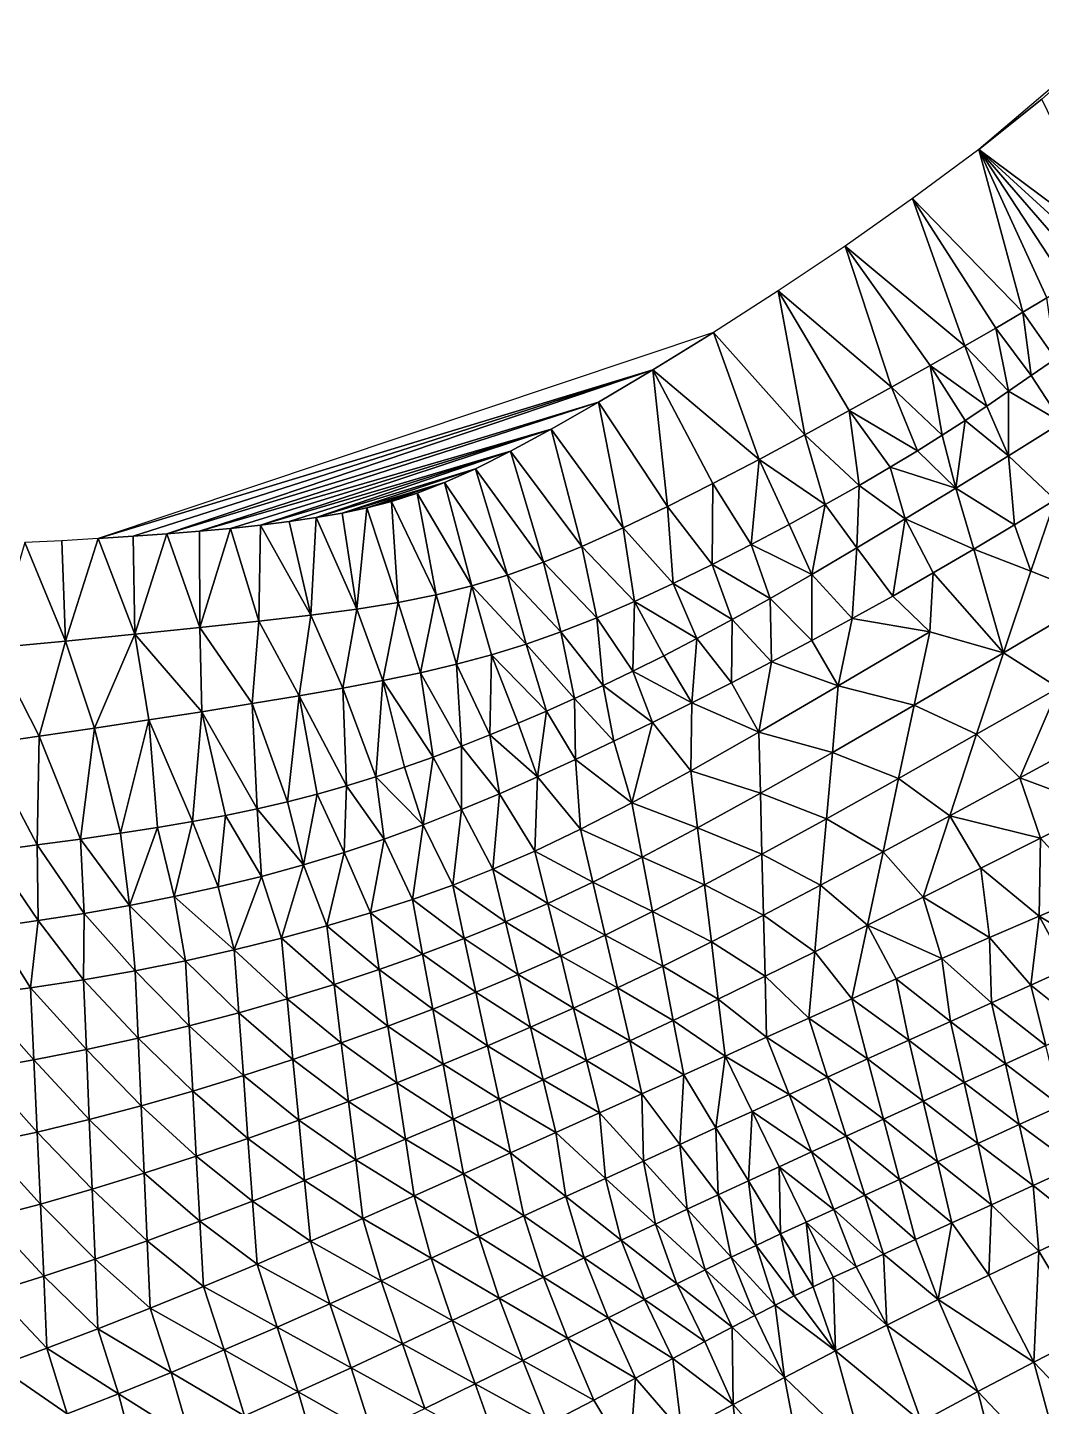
# Model space of a CAD drawing. Header units: metres. Extents: x 0 to 433, y 0 to 317.
# Drawn here: x 254.09 to 269.38, y 283.61 to 304.4 of the extents above; entities that cross this region are included whole.
import ezdxf

# ---------------------------------------------------------------- set-up
doc = ezdxf.new("R2010")
doc.units = ezdxf.units.M
doc.layers.add('TERRAIN_TIN', color=8, linetype='Continuous')

msp = doc.modelspace()

# ---------------------------------------------------------------- linework, layer by layer
at = {"layer": 'TERRAIN_TIN'}
for points in [[(268.432, 302.565), (269.384, 303.322), (270.598, 304.404)], [(270.498, 301.027, 1), (269.384, 303.322), (268.432, 302.565)], [(267.434, 301.824), (269.098, 300.112, 1), (268.432, 302.565)], [(270.288, 300.87, 1), (268.432, 302.565), (270.048, 300.703, 1)], [(270.288, 300.87, 1), (270.498, 301.027, 1), (268.432, 302.565)], [(269.098, 300.112, 1), (269.457, 300.328, 1), (268.432, 302.565)], [(268.432, 302.565), (269.772, 300.524, 1), (270.048, 300.703, 1)], [(269.457, 300.328, 1), (269.772, 300.524, 1), (268.432, 302.565)], [(268.224, 299.605, 1), (267.434, 301.824), (266.416, 301.109)], [(268.224, 299.605, 1), (268.688, 299.872, 1), (267.434, 301.824)], [(268.688, 299.872, 1), (269.098, 300.112, 1), (267.434, 301.824)], [(265.407, 300.432), (267.116, 298.979, 1), (266.416, 301.109)], [(267.116, 298.979, 1), (267.7, 299.308, 1), (266.416, 301.109)], [(267.7, 299.308, 1), (268.224, 299.605, 1), (266.416, 301.109)], [(264.432, 299.806), (265.811, 298.259, 1), (265.407, 300.432)], [(265.407, 300.432), (266.481, 298.626, 1), (267.116, 298.979, 1)], [(265.811, 298.259, 1), (266.481, 298.626, 1), (265.407, 300.432)], [(269.588, 299.41, 2), (269.457, 300.328, 1), (269.098, 300.112, 1)], [(269.098, 300.112, 1), (268.688, 299.872, 1), (269.222, 299.156, 2)], [(269.588, 299.41, 2), (269.098, 300.112, 1), (269.222, 299.156, 2)], [(263.521, 299.242), (264.432, 299.806), (255.157, 296.697)], [(265.121, 297.889, 1), (264.432, 299.806), (263.521, 299.242)], [(264.432, 299.806), (265.121, 297.889, 1), (265.811, 298.259, 1)], [(268.224, 299.605, 1), (268.882, 298.92, 2), (268.688, 299.872, 1)], [(268.688, 299.872, 1), (268.882, 298.92, 2), (269.222, 299.156, 2)], [(268.554, 298.696, 2), (268.224, 299.605, 1), (267.7, 299.308, 1)], [(268.554, 298.696, 2), (268.882, 298.92, 2), (268.224, 299.605, 1)], [(267.116, 298.979, 1), (267.882, 298.255, 2), (267.7, 299.308, 1)], [(268.554, 298.696, 2), (267.7, 299.308, 1), (268.226, 298.477, 2)], [(267.7, 299.308, 1), (267.882, 298.255, 2), (268.226, 298.477, 2)], [(269.686, 298.447, 3), (269.588, 299.41, 2), (269.222, 299.156, 2)], [(255.686, 296.731), (263.521, 299.242), (255.157, 296.697)], [(263.521, 299.242), (255.686, 296.731), (256.195, 296.767)], [(262.699, 298.752), (263.521, 299.242), (256.195, 296.767)], [(262.699, 298.752), (263.738, 297.179, 1), (263.521, 299.242)], [(263.521, 299.242), (263.738, 297.179, 1), (264.425, 297.526, 1)], [(265.121, 297.889, 1), (263.521, 299.242), (264.425, 297.526, 1)], [(268.882, 298.92, 2), (269.686, 298.447, 3), (269.222, 299.156, 2)], [(266.481, 298.626, 1), (267.51, 298.022, 2), (267.116, 298.979, 1)], [(267.51, 298.022, 2), (267.882, 298.255, 2), (267.116, 298.979, 1)], [(268.879, 297.946, 3), (268.882, 298.92, 2), (268.554, 298.696, 2)], [(268.879, 297.946, 3), (269.686, 298.447, 3), (268.882, 298.92, 2)], [(256.685, 296.807), (262.699, 298.752), (256.195, 296.767)], [(262.699, 298.752), (256.685, 296.807), (261.987, 298.345)], [(263.074, 296.86, 1), (262.699, 298.752), (261.987, 298.345)], [(262.699, 298.752), (263.074, 296.86, 1), (263.738, 297.179, 1)], [(268.879, 297.946, 3), (268.554, 298.696, 2), (268.226, 298.477, 2)], [(266.481, 298.626, 1), (265.811, 298.259, 1), (266.63, 297.499, 2)], [(267.096, 297.772, 2), (266.481, 298.626, 1), (266.63, 297.499, 2)], [(266.481, 298.626, 1), (267.096, 297.772, 2), (267.51, 298.022, 2)], [(267.882, 298.255, 2), (268.087, 297.458, 3), (268.226, 298.477, 2)], [(268.087, 297.458, 3), (268.879, 297.946, 3), (268.226, 298.477, 2)], [(269.582, 297.282, 4), (269.686, 298.447, 3), (268.879, 297.946, 3)], [(256.685, 296.807), (257.155, 296.85), (261.987, 298.345)], [(257.155, 296.85), (257.605, 296.899), (261.987, 298.345)], [(257.605, 296.899), (261.374, 298.013), (261.987, 298.345)], [(261.987, 298.345), (261.374, 298.013), (262.45, 296.578, 1)], [(263.074, 296.86, 1), (261.987, 298.345), (262.45, 296.578, 1)], [(265.121, 297.889, 1), (266.118, 297.209, 2), (265.811, 298.259, 1)], [(265.811, 298.259, 1), (266.118, 297.209, 2), (266.63, 297.499, 2)], [(267.882, 298.255, 2), (267.51, 298.022, 2), (268.087, 297.458, 3)], [(267.51, 298.022, 2), (267.096, 297.772, 2), (268.087, 297.458, 3)], [(257.605, 296.899), (258.036, 296.953), (261.374, 298.013)], [(258.036, 296.953), (258.446, 297.013), (261.374, 298.013)], [(261.374, 298.013), (258.446, 297.013), (260.844, 297.748)], [(261.872, 296.34, 1), (261.374, 298.013), (260.844, 297.748)], [(261.374, 298.013), (261.872, 296.34, 1), (262.45, 296.578, 1)], [(265, 296.605, 2), (265.121, 297.889, 1), (264.425, 297.526, 1)], [(265.121, 297.889, 1), (265, 296.605, 2), (265.572, 296.909, 2)], [(266.118, 297.209, 2), (265.121, 297.889, 1), (265.572, 296.909, 2)], [(268.969, 296.905, 4), (268.879, 297.946, 3), (268.087, 297.458, 3)], [(268.969, 296.905, 4), (269.582, 297.282, 4), (268.879, 297.946, 3)], [(258.446, 297.013), (258.837, 297.082), (260.844, 297.748)], [(258.837, 297.082), (260.38, 297.54), (260.844, 297.748)], [(260.38, 297.54), (261.327, 296.144, 1), (260.844, 297.748)], [(261.327, 296.144, 1), (261.872, 296.34, 1), (260.844, 297.748)], [(267.322, 296.992, 3), (267.096, 297.772, 2), (266.63, 297.499, 2)], [(267.096, 297.772, 2), (267.322, 296.992, 3), (268.087, 297.458, 3)], [(258.837, 297.082), (259.21, 297.159), (260.38, 297.54)], [(260.38, 297.54), (259.21, 297.159), (259.965, 297.379)], [(260.793, 295.982, 1), (260.38, 297.54), (259.965, 297.379)], [(260.38, 297.54), (260.793, 295.982, 1), (261.327, 296.144, 1)], [(263.738, 297.179, 1), (264.415, 296.305, 2), (264.425, 297.526, 1)], [(264.415, 296.305, 2), (265, 296.605, 2), (264.425, 297.526, 1)], [(266.118, 297.209, 2), (266.594, 296.555, 3), (266.63, 297.499, 2)], [(266.594, 296.555, 3), (267.322, 296.992, 3), (266.63, 297.499, 2)], [(267.322, 296.992, 3), (268.357, 296.538, 4), (268.087, 297.458, 3)], [(268.357, 296.538, 4), (268.969, 296.905, 4), (268.087, 297.458, 3)], [(259.21, 297.159), (259.58, 297.255), (259.965, 297.379)], [(259.679, 295.733, 1), (259.58, 297.255), (259.21, 297.159)], [(259.58, 297.255), (260.251, 295.847, 1), (259.965, 297.379)], [(259.58, 297.255), (259.679, 295.733, 1), (260.251, 295.847, 1)], [(260.251, 295.847, 1), (260.793, 295.982, 1), (259.965, 297.379)], [(265.914, 296.154, 3), (266.118, 297.209, 2), (265.572, 296.909, 2)], [(266.118, 297.209, 2), (265.914, 296.154, 3), (266.594, 296.555, 3)], [(269.582, 297.282, 4), (268.969, 296.905, 4), (269.215, 296.204, 5)], [(270.215, 295.807, 6), (269.582, 297.282, 4), (269.215, 296.204, 5)], [(258.036, 296.953), (258.364, 295.541, 1), (258.446, 297.013)], [(258.364, 295.541, 1), (259.057, 295.633, 1), (258.446, 297.013)], [(259.057, 295.633, 1), (258.837, 297.082), (258.446, 297.013)], [(258.837, 297.082), (259.057, 295.633, 1), (259.21, 297.159)], [(259.057, 295.633, 1), (259.679, 295.733, 1), (259.21, 297.159)], [(263.074, 296.86, 1), (263.825, 296.017, 2), (263.738, 297.179, 1)], [(263.738, 297.179, 1), (263.825, 296.017, 2), (264.415, 296.305, 2)], [(267.322, 296.992, 3), (266.594, 296.555, 3), (267.135, 295.829, 4)], [(267.746, 296.179, 4), (267.322, 296.992, 3), (267.135, 295.829, 4)], [(267.746, 296.179, 4), (268.357, 296.538, 4), (267.322, 296.992, 3)], [(256.689, 295.354, 1), (256.685, 296.807), (256.195, 296.767)], [(257.155, 296.85), (256.685, 296.807), (256.689, 295.354, 1)], [(257.579, 295.45, 1), (257.155, 296.85), (256.689, 295.354, 1)], [(257.579, 295.45, 1), (257.605, 296.899), (257.155, 296.85)], [(257.579, 295.45, 1), (258.364, 295.541, 1), (257.605, 296.899)], [(258.364, 295.541, 1), (258.036, 296.953), (257.605, 296.899)], [(263.242, 295.747, 2), (263.074, 296.86, 1), (262.45, 296.578, 1)], [(263.242, 295.747, 2), (263.825, 296.017, 2), (263.074, 296.86, 1)], [(265, 296.605, 2), (265.914, 296.154, 3), (265.572, 296.909, 2)], [(268.969, 296.905, 4), (268.357, 296.538, 4), (269.215, 296.204, 5)], [(253.587, 295.047, 1), (254.668, 295.151, 1), (254.051, 296.635)], [(254.668, 295.151, 1), (254.609, 296.664), (254.051, 296.635)], [(254.609, 296.664), (254.668, 295.151, 1), (255.157, 296.697)], [(255.157, 296.697), (254.668, 295.151, 1), (255.711, 295.254, 1)], [(255.686, 296.731), (255.157, 296.697), (255.711, 295.254, 1)], [(255.686, 296.731), (255.711, 295.254, 1), (256.195, 296.767)], [(255.711, 295.254, 1), (256.689, 295.354, 1), (256.195, 296.767)], [(261.872, 296.34, 1), (262.676, 295.503, 2), (262.45, 296.578, 1)], [(262.676, 295.503, 2), (263.242, 295.747, 2), (262.45, 296.578, 1)], [(265.288, 295.795, 3), (265, 296.605, 2), (264.415, 296.305, 2)], [(265.288, 295.795, 3), (265.914, 296.154, 3), (265, 296.605, 2)], [(266.594, 296.555, 3), (265.914, 296.154, 3), (266.524, 295.489, 4)], [(266.594, 296.555, 3), (266.524, 295.489, 4), (267.135, 295.829, 4)], [(268.804, 294.973, 6), (268.357, 296.538, 4), (267.746, 296.179, 4)], [(268.357, 296.538, 4), (268.804, 294.973, 6), (269.215, 296.204, 5)], [(261.872, 296.34, 1), (261.327, 296.144, 1), (262.134, 295.29, 2)], [(262.676, 295.503, 2), (261.872, 296.34, 1), (262.134, 295.29, 2)], [(263.825, 296.017, 2), (264.713, 295.474, 3), (264.415, 296.305, 2)], [(264.713, 295.474, 3), (265.288, 295.795, 3), (264.415, 296.305, 2)], [(265.914, 296.154, 3), (265.288, 295.795, 3), (265.915, 295.157, 4)], [(265.914, 296.154, 3), (265.915, 295.157, 4), (266.524, 295.489, 4)], [(267.693, 295.292, 5), (267.746, 296.179, 4), (267.135, 295.829, 4)], [(267.693, 295.292, 5), (268.804, 294.973, 6), (267.746, 296.179, 4)], [(268.804, 294.973, 6), (270.215, 295.807, 6), (269.215, 296.204, 5)], [(260.793, 295.982, 1), (260.251, 295.847, 1), (260.561, 294.802, 2)], [(261.087, 294.945, 2), (260.793, 295.982, 1), (260.561, 294.802, 2)], [(260.793, 295.982, 1), (261.608, 295.106, 2), (261.327, 296.144, 1)], [(260.793, 295.982, 1), (261.087, 294.945, 2), (261.608, 295.106, 2)], [(261.327, 296.144, 1), (261.608, 295.106, 2), (262.134, 295.29, 2)], [(263.825, 296.017, 2), (263.242, 295.747, 2), (264.181, 295.187, 3)], [(264.713, 295.474, 3), (263.825, 296.017, 2), (264.181, 295.187, 3)], [(259.679, 295.733, 1), (259.057, 295.633, 1), (259.451, 294.555, 2)], [(260.019, 294.674, 2), (259.679, 295.733, 1), (259.451, 294.555, 2)], [(259.679, 295.733, 1), (260.019, 294.674, 2), (260.251, 295.847, 1)], [(260.251, 295.847, 1), (260.019, 294.674, 2), (260.561, 294.802, 2)], [(263.218, 294.695, 3), (263.242, 295.747, 2), (262.676, 295.503, 2)], [(263.242, 295.747, 2), (263.218, 294.695, 3), (263.685, 294.929, 3)], [(263.242, 295.747, 2), (263.685, 294.929, 3), (264.181, 295.187, 3)], [(265.288, 295.795, 3), (264.713, 295.474, 3), (265.308, 294.835, 4)], [(265.915, 295.157, 4), (265.288, 295.795, 3), (265.308, 294.835, 4)], [(266.524, 295.489, 4), (267.693, 295.292, 5), (267.135, 295.829, 4)], [(269.633, 294.447, 7), (270.215, 295.807, 6), (268.804, 294.973, 6)], [(258.364, 295.541, 1), (257.579, 295.45, 1), (258.189, 294.326, 2)], [(258.844, 294.441, 2), (258.364, 295.541, 1), (258.189, 294.326, 2)], [(258.364, 295.541, 1), (258.844, 294.441, 2), (259.057, 295.633, 1)], [(259.057, 295.633, 1), (258.844, 294.441, 2), (259.451, 294.555, 2)], [(256.719, 294.085, 2), (256.689, 295.354, 1), (255.711, 295.254, 1)], [(257.579, 295.45, 1), (256.689, 295.354, 1), (257.478, 294.207, 2)], [(256.689, 295.354, 1), (256.719, 294.085, 2), (257.478, 294.207, 2)], [(257.579, 295.45, 1), (257.478, 294.207, 2), (258.189, 294.326, 2)], [(262.771, 294.481, 3), (262.676, 295.503, 2), (262.134, 295.29, 2)], [(262.771, 294.481, 3), (263.218, 294.695, 3), (262.676, 295.503, 2)], [(264.705, 294.522, 4), (264.713, 295.474, 3), (264.181, 295.187, 3)], [(264.713, 295.474, 3), (264.705, 294.522, 4), (265.308, 294.835, 4)], [(266.524, 295.489, 4), (265.915, 295.157, 4), (266.313, 294.473, 5)], [(267.693, 295.292, 5), (266.524, 295.489, 4), (266.313, 294.473, 5)], [(254.271, 293.714, 2), (254.668, 295.151, 1), (253.587, 295.047, 1)], [(254.668, 295.151, 1), (254.271, 293.714, 2), (255.104, 293.837, 2)], [(255.711, 295.254, 1), (254.668, 295.151, 1), (255.104, 293.837, 2)], [(255.924, 293.961, 2), (255.711, 295.254, 1), (255.104, 293.837, 2)], [(255.924, 293.961, 2), (256.719, 294.085, 2), (255.711, 295.254, 1)], [(261.608, 295.106, 2), (262.339, 294.282, 3), (262.134, 295.29, 2)], [(262.339, 294.282, 3), (262.771, 294.481, 3), (262.134, 295.29, 2)], [(263.685, 294.929, 3), (264.107, 294.218, 4), (264.181, 295.187, 3)], [(264.107, 294.218, 4), (264.705, 294.522, 4), (264.181, 295.187, 3)], [(266.313, 294.473, 5), (265.915, 295.157, 4), (265.308, 294.835, 4)], [(267.693, 295.292, 5), (266.313, 294.473, 5), (267.458, 294.184, 6)], [(268.804, 294.973, 6), (267.693, 295.292, 5), (267.458, 294.184, 6)], [(254.271, 293.714, 2), (253.587, 295.047, 1), (253.436, 293.595, 2)], [(261.064, 293.734, 3), (261.087, 294.945, 2), (260.561, 294.802, 2)], [(261.49, 293.91, 3), (261.087, 294.945, 2), (261.064, 293.734, 3)], [(261.087, 294.945, 2), (261.914, 294.093, 3), (261.608, 295.106, 2)], [(261.49, 293.91, 3), (261.914, 294.093, 3), (261.087, 294.945, 2)], [(261.914, 294.093, 3), (262.339, 294.282, 3), (261.608, 295.106, 2)], [(263.685, 294.929, 3), (263.218, 294.695, 3), (264.107, 294.218, 4)], [(268.4, 293.744, 7), (268.804, 294.973, 6), (267.458, 294.184, 6)], [(268.4, 293.744, 7), (269.633, 294.447, 7), (268.804, 294.973, 6)], [(260.019, 294.674, 2), (260.637, 293.564, 3), (260.561, 294.802, 2)], [(260.637, 293.564, 3), (261.064, 293.734, 3), (260.561, 294.802, 2)], [(263.218, 294.695, 3), (262.771, 294.481, 3), (263.515, 293.924, 4)], [(264.107, 294.218, 4), (263.218, 294.695, 3), (263.515, 293.924, 4)], [(264.705, 294.522, 4), (265.117, 293.776, 5), (265.308, 294.835, 4)], [(265.117, 293.776, 5), (266.313, 294.473, 5), (265.308, 294.835, 4)], [(259.451, 294.555, 2), (258.844, 294.441, 2), (259.342, 293.101, 3)], [(259.777, 293.247, 3), (259.451, 294.555, 2), (259.342, 293.101, 3)], [(260.019, 294.674, 2), (259.451, 294.555, 2), (260.208, 293.401, 3)], [(259.451, 294.555, 2), (259.777, 293.247, 3), (260.208, 293.401, 3)], [(260.637, 293.564, 3), (260.019, 294.674, 2), (260.208, 293.401, 3)], [(264.705, 294.522, 4), (264.107, 294.218, 4), (265.117, 293.776, 5)], [(258.189, 294.326, 2), (257.478, 294.207, 2), (258.014, 292.725, 3)], [(258.462, 292.84, 3), (258.189, 294.326, 2), (258.014, 292.725, 3)], [(258.904, 292.966, 3), (258.844, 294.441, 2), (258.189, 294.326, 2)], [(258.462, 292.84, 3), (258.904, 292.966, 3), (258.189, 294.326, 2)], [(258.844, 294.441, 2), (258.904, 292.966, 3), (259.342, 293.101, 3)], [(262.339, 294.282, 3), (261.914, 294.093, 3), (262.352, 293.365, 4)], [(262.771, 294.481, 3), (262.339, 294.282, 3), (262.93, 293.64, 4)], [(262.93, 293.64, 4), (262.339, 294.282, 3), (262.352, 293.365, 4)], [(262.771, 294.481, 3), (262.93, 293.64, 4), (263.515, 293.924, 4)], [(266.225, 293.471, 6), (266.313, 294.473, 5), (265.117, 293.776, 5)], [(266.313, 294.473, 5), (266.225, 293.471, 6), (267.458, 294.184, 6)], [(269.633, 294.447, 7), (268.4, 293.744, 7), (269.051, 293.088, 8)], [(269.633, 294.447, 7), (269.051, 293.088, 8), (270.131, 293.672, 8)], [(255.924, 293.961, 2), (256.582, 292.428, 3), (256.719, 294.085, 2)], [(256.719, 294.085, 2), (256.582, 292.428, 3), (257.08, 292.521, 3)], [(257.478, 294.207, 2), (256.719, 294.085, 2), (257.555, 292.619, 3)], [(256.719, 294.085, 2), (257.08, 292.521, 3), (257.555, 292.619, 3)], [(258.014, 292.725, 3), (257.478, 294.207, 2), (257.555, 292.619, 3)], [(261.914, 294.093, 3), (261.49, 293.91, 3), (261.779, 293.102, 4)], [(261.914, 294.093, 3), (261.779, 293.102, 4), (262.352, 293.365, 4)], [(264.09, 293.194, 5), (264.107, 294.218, 4), (263.515, 293.924, 4)], [(264.107, 294.218, 4), (264.09, 293.194, 5), (265.117, 293.776, 5)], [(266.225, 293.471, 6), (267.223, 293.078, 7), (267.458, 294.184, 6)], [(267.223, 293.078, 7), (268.4, 293.744, 7), (267.458, 294.184, 6)], [(255.493, 292.251, 3), (255.924, 293.961, 2), (255.104, 293.837, 2)], [(256.055, 292.339, 3), (255.924, 293.961, 2), (255.493, 292.251, 3)], [(255.924, 293.961, 2), (256.055, 292.339, 3), (256.582, 292.428, 3)], [(261.779, 293.102, 4), (261.49, 293.91, 3), (261.064, 293.734, 3)], [(263.515, 293.924, 4), (262.93, 293.64, 4), (263.204, 292.712, 5)], [(264.09, 293.194, 5), (263.515, 293.924, 4), (263.204, 292.712, 5)], [(254.241, 292.076, 3), (254.271, 293.714, 2), (253.436, 293.595, 2)], [(254.241, 292.076, 3), (254.891, 292.164, 3), (254.271, 293.714, 2)], [(254.271, 293.714, 2), (254.891, 292.164, 3), (255.104, 293.837, 2)], [(254.891, 292.164, 3), (255.493, 292.251, 3), (255.104, 293.837, 2)], [(261.064, 293.734, 3), (260.637, 293.564, 3), (261.208, 292.849, 4)], [(261.779, 293.102, 4), (261.064, 293.734, 3), (261.208, 292.849, 4)], [(264.09, 293.194, 5), (265.141, 292.856, 6), (265.117, 293.776, 5)], [(265.141, 292.856, 6), (266.225, 293.471, 6), (265.117, 293.776, 5)], [(268.4, 293.744, 7), (267.223, 293.078, 7), (267.997, 292.516, 8)], [(268.4, 293.744, 7), (267.997, 292.516, 8), (269.051, 293.088, 8)], [(269.051, 293.088, 8), (270.284, 292.629, 9), (270.131, 293.672, 8)], [(253.542, 291.984, 3), (254.241, 292.076, 3), (253.436, 293.595, 2)], [(260.634, 292.608, 4), (260.637, 293.564, 3), (260.208, 293.401, 3)], [(260.637, 293.564, 3), (260.634, 292.608, 4), (261.208, 292.849, 4)], [(262.93, 293.64, 4), (262.352, 293.365, 4), (263.204, 292.712, 5)], [(266.225, 293.471, 6), (265.141, 292.856, 6), (266.136, 292.469, 7)], [(267.223, 293.078, 7), (266.225, 293.471, 6), (266.136, 292.469, 7)], [(260.055, 292.379, 4), (259.777, 293.247, 3), (259.342, 293.101, 3)], [(259.777, 293.247, 3), (260.055, 292.379, 4), (260.208, 293.401, 3)], [(260.055, 292.379, 4), (260.634, 292.608, 4), (260.208, 293.401, 3)], [(261.779, 293.102, 4), (262.431, 292.314, 5), (262.352, 293.365, 4)], [(262.352, 293.365, 4), (262.431, 292.314, 5), (263.204, 292.712, 5)], [(258.904, 292.966, 3), (259.468, 292.164, 4), (259.342, 293.101, 3)], [(259.468, 292.164, 4), (260.055, 292.379, 4), (259.342, 293.101, 3)], [(261.741, 291.984, 5), (261.779, 293.102, 4), (261.208, 292.849, 4)], [(262.431, 292.314, 5), (261.779, 293.102, 4), (261.741, 291.984, 5)], [(264.194, 292.334, 6), (264.09, 293.194, 5), (263.204, 292.712, 5)], [(264.194, 292.334, 6), (265.141, 292.856, 6), (264.09, 293.194, 5)], [(266.989, 291.971, 8), (267.223, 293.078, 7), (266.136, 292.469, 7)], [(267.223, 293.078, 7), (266.989, 291.971, 8), (267.997, 292.516, 8)], [(267.997, 292.516, 8), (269.365, 292.176, 9), (269.051, 293.088, 8)], [(269.365, 292.176, 9), (270.284, 292.629, 9), (269.051, 293.088, 8)], [(258.252, 291.774, 4), (258.462, 292.84, 3), (258.014, 292.725, 3)], [(258.462, 292.84, 3), (258.252, 291.774, 4), (258.868, 291.962, 4)], [(258.904, 292.966, 3), (258.462, 292.84, 3), (258.868, 291.962, 4)], [(259.468, 292.164, 4), (258.904, 292.966, 3), (258.868, 291.962, 4)], [(260.634, 292.608, 4), (261.108, 291.708, 5), (261.208, 292.849, 4)], [(261.108, 291.708, 5), (261.741, 291.984, 5), (261.208, 292.849, 4)], [(265.141, 292.856, 6), (264.194, 292.334, 6), (265.164, 291.936, 7)], [(265.141, 292.856, 6), (265.164, 291.936, 7), (266.136, 292.469, 7)], [(257.08, 292.521, 3), (257.618, 291.601, 4), (257.555, 292.619, 3)], [(258.252, 291.774, 4), (258.014, 292.725, 3), (257.555, 292.619, 3)], [(257.618, 291.601, 4), (258.252, 291.774, 4), (257.555, 292.619, 3)], [(262.431, 292.314, 5), (263.36, 291.891, 6), (263.204, 292.712, 5)], [(263.36, 291.891, 6), (264.194, 292.334, 6), (263.204, 292.712, 5)], [(270.284, 292.629, 9), (269.365, 292.176, 9), (270.129, 291.331, 10)], [(256.582, 292.428, 3), (256.055, 292.339, 3), (256.304, 291.296, 4)], [(256.968, 291.442, 4), (256.582, 292.428, 3), (256.304, 291.296, 4)], [(256.582, 292.428, 3), (256.968, 291.442, 4), (257.08, 292.521, 3)], [(256.968, 291.442, 4), (257.618, 291.601, 4), (257.08, 292.521, 3)], [(260.502, 291.47, 5), (260.634, 292.608, 4), (260.055, 292.379, 4)], [(260.502, 291.47, 5), (261.108, 291.708, 5), (260.634, 292.608, 4)], [(265.164, 291.936, 7), (266.048, 291.467, 8), (266.136, 292.469, 7)], [(266.048, 291.467, 8), (266.989, 291.971, 8), (266.136, 292.469, 7)], [(267.997, 292.516, 8), (266.989, 291.971, 8), (267.592, 291.287, 9)], [(267.997, 292.516, 8), (267.592, 291.287, 9), (268.465, 291.726, 9)], [(269.365, 292.176, 9), (267.997, 292.516, 8), (268.465, 291.726, 9)], [(254.891, 292.164, 3), (255.629, 291.164, 4), (255.493, 292.251, 3)], [(255.629, 291.164, 4), (256.055, 292.339, 3), (255.493, 292.251, 3)], [(256.055, 292.339, 3), (255.629, 291.164, 4), (256.304, 291.296, 4)], [(259.468, 292.164, 4), (259.895, 291.255, 5), (260.055, 292.379, 4)], [(259.895, 291.255, 5), (260.502, 291.47, 5), (260.055, 292.379, 4)], [(262.615, 291.515, 6), (262.431, 292.314, 5), (261.741, 291.984, 5)], [(263.36, 291.891, 6), (262.431, 292.314, 5), (262.615, 291.515, 6)], [(264.194, 292.334, 6), (263.36, 291.891, 6), (264.298, 291.473, 7)], [(264.194, 292.334, 6), (264.298, 291.473, 7), (265.164, 291.936, 7)], [(254.256, 290.935, 4), (254.241, 292.076, 3), (253.542, 291.984, 3)], [(254.946, 291.044, 4), (254.891, 292.164, 3), (254.241, 292.076, 3)], [(254.946, 291.044, 4), (254.241, 292.076, 3), (254.256, 290.935, 4)], [(255.629, 291.164, 4), (254.891, 292.164, 3), (254.946, 291.044, 4)], [(259.264, 291.051, 5), (259.468, 292.164, 4), (258.868, 291.962, 4)], [(259.895, 291.255, 5), (259.468, 292.164, 4), (259.264, 291.051, 5)], [(269.365, 292.176, 9), (268.465, 291.726, 9), (269.344, 291.001, 10)], [(269.365, 292.176, 9), (269.344, 291.001, 10), (270.129, 291.331, 10)], [(253.562, 290.838, 4), (254.256, 290.935, 4), (253.542, 291.984, 3)], [(258.252, 291.774, 4), (258.605, 290.855, 5), (258.868, 291.962, 4)], [(258.605, 290.855, 5), (259.264, 291.051, 5), (258.868, 291.962, 4)], [(261.108, 291.708, 5), (261.936, 291.194, 6), (261.741, 291.984, 5)], [(261.936, 291.194, 6), (262.615, 291.515, 6), (261.741, 291.984, 5)], [(263.516, 291.07, 7), (263.36, 291.891, 6), (262.615, 291.515, 6)], [(263.36, 291.891, 6), (263.516, 291.07, 7), (264.298, 291.473, 7)], [(265.164, 291.936, 7), (264.298, 291.473, 7), (265.188, 291.016, 8)], [(266.048, 291.467, 8), (265.164, 291.936, 7), (265.188, 291.016, 8)], [(266.989, 291.971, 8), (266.048, 291.467, 8), (266.754, 290.864, 9)], [(267.592, 291.287, 9), (266.989, 291.971, 8), (266.754, 290.864, 9)], [(257.618, 291.601, 4), (256.968, 291.442, 4), (257.209, 290.493, 5)], [(257.92, 290.668, 5), (257.618, 291.601, 4), (257.209, 290.493, 5)], [(257.92, 290.668, 5), (258.252, 291.774, 4), (257.618, 291.601, 4)], [(258.252, 291.774, 4), (257.92, 290.668, 5), (258.605, 290.855, 5)], [(261.108, 291.708, 5), (260.502, 291.47, 5), (261.298, 290.914, 6)], [(261.936, 291.194, 6), (261.108, 291.708, 5), (261.298, 290.914, 6)], [(267.592, 291.287, 9), (268.595, 290.679, 10), (268.465, 291.726, 9)], [(268.465, 291.726, 9), (268.595, 290.679, 10), (269.344, 291.001, 10)], [(256.968, 291.442, 4), (256.304, 291.296, 4), (257.209, 290.493, 5)], [(259.895, 291.255, 5), (260.677, 290.663, 6), (260.502, 291.47, 5)], [(260.502, 291.47, 5), (260.677, 290.663, 6), (261.298, 290.914, 6)], [(262.615, 291.515, 6), (261.936, 291.194, 6), (262.8, 290.717, 7)], [(263.516, 291.07, 7), (262.615, 291.515, 6), (262.8, 290.717, 7)], [(264.298, 291.473, 7), (263.516, 291.07, 7), (264.401, 290.612, 8)], [(264.298, 291.473, 7), (264.401, 290.612, 8), (265.188, 291.016, 8)], [(265.959, 290.465, 9), (266.048, 291.467, 8), (265.188, 291.016, 8)], [(266.048, 291.467, 8), (265.959, 290.465, 9), (266.754, 290.864, 9)], [(255.629, 291.164, 4), (254.946, 291.044, 4), (255.717, 290.179, 5)], [(256.304, 291.296, 4), (255.629, 291.164, 4), (256.474, 290.329, 5)], [(255.629, 291.164, 4), (255.717, 290.179, 5), (256.474, 290.329, 5)], [(256.304, 291.296, 4), (256.474, 290.329, 5), (257.209, 290.493, 5)], [(260.049, 290.427, 6), (259.895, 291.255, 5), (259.264, 291.051, 5)], [(260.049, 290.427, 6), (260.677, 290.663, 6), (259.895, 291.255, 5)], [(262.131, 290.404, 7), (261.936, 291.194, 6), (261.298, 290.914, 6)], [(261.936, 291.194, 6), (262.131, 290.404, 7), (262.8, 290.717, 7)], [(267.592, 291.287, 9), (266.754, 290.864, 9), (267.877, 290.365, 10)], [(268.595, 290.679, 10), (267.592, 291.287, 9), (267.877, 290.365, 10)], [(269.344, 291.001, 10), (270.273, 290.442, 11), (270.129, 291.331, 10)], [(254.938, 290.042, 5), (254.946, 291.044, 4), (254.256, 290.935, 4)], [(255.717, 290.179, 5), (254.946, 291.044, 4), (254.938, 290.042, 5)], [(259.264, 291.051, 5), (258.605, 290.855, 5), (259.396, 290.197, 6)], [(260.049, 290.427, 6), (259.264, 291.051, 5), (259.396, 290.197, 6)], [(263.672, 290.249, 8), (263.516, 291.07, 7), (262.8, 290.717, 7)], [(264.401, 290.612, 8), (263.516, 291.07, 7), (263.672, 290.249, 8)], [(264.401, 290.612, 8), (265.212, 290.096, 9), (265.188, 291.016, 8)], [(265.212, 290.096, 9), (265.959, 290.465, 9), (265.188, 291.016, 8)], [(269.344, 291.001, 10), (268.595, 290.679, 10), (269.216, 289.963, 11)], [(269.77, 290.214, 11), (269.344, 291.001, 10), (269.216, 289.963, 11)], [(269.77, 290.214, 11), (270.273, 290.442, 11), (269.344, 291.001, 10)], [(254.139, 289.921, 5), (253.562, 290.838, 4), (253.318, 289.815, 5)], [(253.562, 290.838, 4), (254.139, 289.921, 5), (254.256, 290.935, 4)], [(254.139, 289.921, 5), (254.938, 290.042, 5), (254.256, 290.935, 4)], [(257.92, 290.668, 5), (258.714, 289.972, 6), (258.605, 290.855, 5)], [(258.605, 290.855, 5), (258.714, 289.972, 6), (259.396, 290.197, 6)], [(260.677, 290.663, 6), (261.488, 290.12, 7), (261.298, 290.914, 6)], [(261.488, 290.12, 7), (262.131, 290.404, 7), (261.298, 290.914, 6)], [(265.959, 290.465, 9), (266.519, 289.757, 10), (266.754, 290.864, 9)], [(266.519, 289.757, 10), (267.187, 290.057, 10), (266.754, 290.864, 9)], [(266.754, 290.864, 9), (267.187, 290.057, 10), (267.877, 290.365, 10)], [(258.007, 289.754, 6), (257.92, 290.668, 5), (257.209, 290.493, 5)], [(258.714, 289.972, 6), (257.92, 290.668, 5), (258.007, 289.754, 6)], [(260.677, 290.663, 6), (260.049, 290.427, 6), (260.852, 289.855, 7)], [(261.488, 290.12, 7), (260.677, 290.663, 6), (260.852, 289.855, 7)], [(262.131, 290.404, 7), (262.985, 289.919, 8), (262.8, 290.717, 7)], [(262.985, 289.919, 8), (263.672, 290.249, 8), (262.8, 290.717, 7)], [(264.401, 290.612, 8), (263.672, 290.249, 8), (264.505, 289.752, 9)], [(265.212, 290.096, 9), (264.401, 290.612, 8), (264.505, 289.752, 9)], [(268.623, 289.695, 11), (268.595, 290.679, 10), (267.877, 290.365, 10)], [(268.595, 290.679, 10), (268.623, 289.695, 11), (269.216, 289.963, 11)], [(255.717, 290.179, 5), (256.529, 289.347, 6), (256.474, 290.329, 5)], [(256.474, 290.329, 5), (257.278, 289.545, 6), (257.209, 290.493, 5)], [(256.474, 290.329, 5), (256.529, 289.347, 6), (257.278, 289.545, 6)], [(257.278, 289.545, 6), (258.007, 289.754, 6), (257.209, 290.493, 5)], [(260.203, 289.599, 7), (260.049, 290.427, 6), (259.396, 290.197, 6)], [(260.049, 290.427, 6), (260.203, 289.599, 7), (260.852, 289.855, 7)], [(261.488, 290.12, 7), (262.325, 289.613, 8), (262.131, 290.404, 7)], [(262.131, 290.404, 7), (262.325, 289.613, 8), (262.985, 289.919, 8)], [(265.87, 289.464, 10), (265.959, 290.465, 9), (265.212, 290.096, 9)], [(265.959, 290.465, 9), (265.87, 289.464, 10), (266.519, 289.757, 10)], [(267.187, 290.057, 10), (268.007, 289.415, 11), (267.877, 290.365, 10)], [(268.007, 289.415, 11), (268.623, 289.695, 11), (267.877, 290.365, 10)], [(255.762, 289.161, 6), (255.717, 290.179, 5), (254.938, 290.042, 5)], [(255.717, 290.179, 5), (255.762, 289.161, 6), (256.529, 289.347, 6)], [(258.714, 289.972, 6), (259.527, 289.344, 7), (259.396, 290.197, 6)], [(259.527, 289.344, 7), (260.203, 289.599, 7), (259.396, 290.197, 6)], [(261.677, 289.325, 8), (261.488, 290.12, 7), (260.852, 289.855, 7)], [(261.488, 290.12, 7), (261.677, 289.325, 8), (262.325, 289.613, 8)], [(263.828, 289.428, 9), (263.672, 290.249, 8), (262.985, 289.919, 8)], [(263.672, 290.249, 8), (263.828, 289.428, 9), (264.505, 289.752, 9)], [(270.022, 289.317, 12), (269.77, 290.214, 11), (269.216, 289.963, 11)], [(254.188, 288.834, 6), (254.139, 289.921, 5), (253.318, 289.815, 5)], [(254.938, 290.042, 5), (254.139, 289.921, 5), (254.981, 288.989, 6)], [(254.139, 289.921, 5), (254.188, 288.834, 6), (254.981, 288.989, 6)], [(255.762, 289.161, 6), (254.938, 290.042, 5), (254.981, 288.989, 6)], [(258.823, 289.09, 7), (258.714, 289.972, 6), (258.007, 289.754, 6)], [(259.527, 289.344, 7), (258.714, 289.972, 6), (258.823, 289.09, 7)], [(262.325, 289.613, 8), (263.17, 289.12, 9), (262.985, 289.919, 8)], [(263.17, 289.12, 9), (263.828, 289.428, 9), (262.985, 289.919, 8)], [(265.235, 289.176, 10), (265.212, 290.096, 9), (264.505, 289.752, 9)], [(265.87, 289.464, 10), (265.212, 290.096, 9), (265.235, 289.176, 10)], [(267.187, 290.057, 10), (266.519, 289.757, 10), (267.38, 289.131, 11)], [(268.007, 289.415, 11), (267.187, 290.057, 10), (267.38, 289.131, 11)], [(268.623, 289.695, 11), (269.441, 289.053, 12), (269.216, 289.963, 11)], [(269.441, 289.053, 12), (270.022, 289.317, 12), (269.216, 289.963, 11)], [(254.188, 288.834, 6), (253.318, 289.815, 5), (253.388, 288.696, 6)], [(258.095, 288.84, 7), (258.007, 289.754, 6), (257.278, 289.545, 6)], [(258.823, 289.09, 7), (258.007, 289.754, 6), (258.095, 288.84, 7)], [(260.852, 289.855, 7), (260.203, 289.599, 7), (261.027, 289.047, 8)], [(261.677, 289.325, 8), (260.852, 289.855, 7), (261.027, 289.047, 8)], [(264.505, 289.752, 9), (263.828, 289.428, 9), (264.609, 288.891, 10)], [(265.235, 289.176, 10), (264.505, 289.752, 9), (264.609, 288.891, 10)], [(265.87, 289.464, 10), (266.757, 288.848, 11), (266.519, 289.757, 10)], [(266.519, 289.757, 10), (266.757, 288.848, 11), (267.38, 289.131, 11)], [(256.529, 289.347, 6), (257.347, 288.598, 7), (257.278, 289.545, 6)], [(257.347, 288.598, 7), (258.095, 288.84, 7), (257.278, 289.545, 6)], [(260.357, 288.77, 8), (260.203, 289.599, 7), (259.527, 289.344, 7)], [(260.203, 289.599, 7), (260.357, 288.77, 8), (261.027, 289.047, 8)], [(261.677, 289.325, 8), (262.52, 288.823, 9), (262.325, 289.613, 8)], [(262.325, 289.613, 8), (262.52, 288.823, 9), (263.17, 289.12, 9)], [(268.833, 288.776, 12), (268.623, 289.695, 11), (268.007, 289.415, 11)], [(268.623, 289.695, 11), (268.833, 288.776, 12), (269.441, 289.053, 12)], [(256.529, 289.347, 6), (255.762, 289.161, 6), (256.583, 288.364, 7)], [(257.347, 288.598, 7), (256.529, 289.347, 6), (256.583, 288.364, 7)], [(259.658, 288.49, 8), (259.527, 289.344, 7), (258.823, 289.09, 7)], [(259.658, 288.49, 8), (260.357, 288.77, 8), (259.527, 289.344, 7)], [(261.867, 288.531, 9), (261.677, 289.325, 8), (261.027, 289.047, 8)], [(261.867, 288.531, 9), (262.52, 288.823, 9), (261.677, 289.325, 8)], [(263.828, 289.428, 9), (263.17, 289.12, 9), (263.984, 288.607, 10)], [(263.828, 289.428, 9), (263.984, 288.607, 10), (264.609, 288.891, 10)], [(266.151, 288.573, 11), (265.87, 289.464, 10), (265.235, 289.176, 10)], [(266.757, 288.848, 11), (265.87, 289.464, 10), (266.151, 288.573, 11)], [(268.007, 289.415, 11), (267.38, 289.131, 11), (268.213, 288.493, 12)], [(268.833, 288.776, 12), (268.007, 289.415, 11), (268.213, 288.493, 12)], [(255.808, 288.143, 7), (255.762, 289.161, 6), (254.981, 288.989, 6)], [(255.762, 289.161, 6), (255.808, 288.143, 7), (256.583, 288.364, 7)], [(258.931, 288.208, 8), (258.823, 289.09, 7), (258.095, 288.84, 7)], [(258.931, 288.208, 8), (259.658, 288.49, 8), (258.823, 289.09, 7)], [(262.52, 288.823, 9), (263.355, 288.322, 10), (263.17, 289.12, 9)], [(263.17, 289.12, 9), (263.355, 288.322, 10), (263.984, 288.607, 10)], [(265.573, 288.31, 11), (265.235, 289.176, 10), (264.609, 288.891, 10)], [(265.573, 288.31, 11), (266.151, 288.573, 11), (265.235, 289.176, 10)], [(266.757, 288.848, 11), (267.596, 288.213, 12), (267.38, 289.131, 11)], [(267.38, 289.131, 11), (267.596, 288.213, 12), (268.213, 288.493, 12)], [(254.188, 288.834, 6), (255.024, 287.936, 7), (254.981, 288.989, 6)], [(255.024, 287.936, 7), (255.808, 288.143, 7), (254.981, 288.989, 6)], [(260.357, 288.77, 8), (261.201, 288.239, 9), (261.027, 289.047, 8)], [(261.201, 288.239, 9), (261.867, 288.531, 9), (261.027, 289.047, 8)], [(263.984, 288.607, 10), (264.471, 287.808, 11), (264.609, 288.891, 10)], [(264.471, 287.808, 11), (265.016, 288.057, 11), (264.609, 288.891, 10)], [(265.016, 288.057, 11), (265.573, 288.31, 11), (264.609, 288.891, 10)], [(268.833, 288.776, 12), (269.666, 288.142, 13), (269.441, 289.053, 12)], [(254.238, 287.746, 7), (254.188, 288.834, 6), (253.388, 288.696, 6)], [(253.452, 287.576, 7), (254.238, 287.746, 7), (253.388, 288.696, 6)], [(254.238, 287.746, 7), (255.024, 287.936, 7), (254.188, 288.834, 6)], [(257.347, 288.598, 7), (258.182, 287.927, 8), (258.095, 288.84, 7)], [(258.182, 287.927, 8), (258.931, 288.208, 8), (258.095, 288.84, 7)], [(260.511, 287.942, 9), (260.357, 288.77, 8), (259.658, 288.49, 8)], [(260.357, 288.77, 8), (260.511, 287.942, 9), (261.201, 288.239, 9)], [(262.714, 288.033, 10), (262.52, 288.823, 9), (261.867, 288.531, 9)], [(262.714, 288.033, 10), (263.355, 288.322, 10), (262.52, 288.823, 9)], [(266.757, 288.848, 11), (266.151, 288.573, 11), (266.997, 287.94, 12)], [(267.596, 288.213, 12), (266.757, 288.848, 11), (266.997, 287.94, 12)], [(269.042, 287.857, 13), (268.833, 288.776, 12), (268.213, 288.493, 12)], [(269.042, 287.857, 13), (269.666, 288.142, 13), (268.833, 288.776, 12)], [(257.347, 288.598, 7), (256.583, 288.364, 7), (257.415, 287.65, 8)], [(258.182, 287.927, 8), (257.347, 288.598, 7), (257.415, 287.65, 8)], [(259.658, 288.49, 8), (258.931, 288.208, 8), (259.79, 287.637, 9)], [(260.511, 287.942, 9), (259.658, 288.49, 8), (259.79, 287.637, 9)], [(262.057, 287.737, 10), (261.867, 288.531, 9), (261.201, 288.239, 9)], [(262.057, 287.737, 10), (262.714, 288.033, 10), (261.867, 288.531, 9)], [(263.355, 288.322, 10), (263.928, 287.56, 11), (263.984, 288.607, 10)], [(263.928, 287.56, 11), (264.471, 287.808, 11), (263.984, 288.607, 10)], [(266.151, 288.573, 11), (265.573, 288.31, 11), (266.432, 287.682, 12)], [(266.997, 287.94, 12), (266.151, 288.573, 11), (266.432, 287.682, 12)], [(267.596, 288.213, 12), (268.419, 287.572, 13), (268.213, 288.493, 12)], [(268.419, 287.572, 13), (269.042, 287.857, 13), (268.213, 288.493, 12)], [(255.808, 288.143, 7), (256.637, 287.381, 8), (256.583, 288.364, 7)], [(256.583, 288.364, 7), (256.637, 287.381, 8), (257.415, 287.65, 8)], [(263.355, 288.322, 10), (262.714, 288.033, 10), (263.377, 287.308, 11)], [(263.355, 288.322, 10), (263.377, 287.308, 11), (263.928, 287.56, 11)], [(265.911, 287.445, 12), (265.573, 288.31, 11), (265.016, 288.057, 11)], [(265.573, 288.31, 11), (265.911, 287.445, 12), (266.432, 287.682, 12)], [(255.024, 287.936, 7), (255.853, 287.124, 8), (255.808, 288.143, 7)], [(255.853, 287.124, 8), (256.637, 287.381, 8), (255.808, 288.143, 7)], [(259.04, 287.326, 9), (258.931, 288.208, 8), (258.182, 287.927, 8)], [(258.931, 288.208, 8), (259.04, 287.326, 9), (259.79, 287.637, 9)], [(261.201, 288.239, 9), (260.511, 287.942, 9), (261.376, 287.431, 10)], [(262.057, 287.737, 10), (261.201, 288.239, 9), (261.376, 287.431, 10)], [(264.959, 287.009, 12), (265.016, 288.057, 11), (264.471, 287.808, 11)], [(264.959, 287.009, 12), (265.424, 287.222, 12), (265.016, 288.057, 11)], [(265.424, 287.222, 12), (265.911, 287.445, 12), (265.016, 288.057, 11)], [(267.812, 287.294, 13), (267.596, 288.213, 12), (266.997, 287.94, 12)], [(267.812, 287.294, 13), (268.419, 287.572, 13), (267.596, 288.213, 12)], [(269.042, 287.857, 13), (269.891, 287.231, 14), (269.666, 288.142, 13)], [(255.024, 287.936, 7), (254.238, 287.746, 7), (255.068, 286.882, 8)], [(255.853, 287.124, 8), (255.024, 287.936, 7), (255.068, 286.882, 8)], [(258.182, 287.927, 8), (257.415, 287.65, 8), (258.269, 287.013, 9)], [(259.04, 287.326, 9), (258.182, 287.927, 8), (258.269, 287.013, 9)], [(260.665, 287.114, 10), (260.511, 287.942, 9), (259.79, 287.637, 9)], [(260.511, 287.942, 9), (260.665, 287.114, 10), (261.376, 287.431, 10)], [(262.714, 288.033, 10), (262.057, 287.737, 10), (262.808, 287.047, 11)], [(263.377, 287.308, 11), (262.714, 288.033, 10), (262.808, 287.047, 11)], [(267.238, 287.032, 13), (266.997, 287.94, 12), (266.432, 287.682, 12)], [(267.238, 287.032, 13), (267.812, 287.294, 13), (266.997, 287.94, 12)], [(269.251, 286.937, 14), (269.042, 287.857, 13), (268.419, 287.572, 13)], [(269.891, 287.231, 14), (269.042, 287.857, 13), (269.251, 286.937, 14)], [(254.238, 287.746, 7), (253.452, 287.576, 7), (254.287, 286.659, 8)], [(254.238, 287.746, 7), (254.287, 286.659, 8), (255.068, 286.882, 8)], [(256.637, 287.381, 8), (257.484, 286.702, 9), (257.415, 287.65, 8)], [(257.415, 287.65, 8), (257.484, 286.702, 9), (258.269, 287.013, 9)], [(259.04, 287.326, 9), (259.921, 286.783, 10), (259.79, 287.637, 9)], [(259.921, 286.783, 10), (260.665, 287.114, 10), (259.79, 287.637, 9)], [(262.21, 286.773, 11), (262.057, 287.737, 10), (261.376, 287.431, 10)], [(262.057, 287.737, 10), (262.21, 286.773, 11), (262.808, 287.047, 11)], [(264.502, 286.798, 12), (264.471, 287.808, 11), (263.928, 287.56, 11)], [(264.502, 286.798, 12), (264.959, 287.009, 12), (264.471, 287.808, 11)], [(265.911, 287.445, 12), (266.713, 286.792, 13), (266.432, 287.682, 12)], [(266.713, 286.792, 13), (267.238, 287.032, 13), (266.432, 287.682, 12)], [(254.287, 286.659, 8), (253.452, 287.576, 7), (253.516, 286.456, 8)], [(260.665, 287.114, 10), (261.575, 286.482, 11), (261.376, 287.431, 10)], [(261.575, 286.482, 11), (262.21, 286.773, 11), (261.376, 287.431, 10)], [(263.928, 287.56, 11), (263.377, 287.308, 11), (264.039, 286.583, 12)], [(264.502, 286.798, 12), (263.928, 287.56, 11), (264.039, 286.583, 12)], [(265.911, 287.445, 12), (265.424, 287.222, 12), (266.248, 286.579, 13)], [(266.713, 286.792, 13), (265.911, 287.445, 12), (266.248, 286.579, 13)], [(268.419, 287.572, 13), (267.812, 287.294, 13), (268.624, 286.65, 14)], [(269.251, 286.937, 14), (268.419, 287.572, 13), (268.624, 286.65, 14)], [(256.692, 286.399, 9), (256.637, 287.381, 8), (255.853, 287.124, 8)], [(256.637, 287.381, 8), (256.692, 286.399, 9), (257.484, 286.702, 9)], [(259.149, 286.443, 10), (259.04, 287.326, 9), (258.269, 287.013, 9)], [(259.04, 287.326, 9), (259.149, 286.443, 10), (259.921, 286.783, 10)], [(263.377, 287.308, 11), (262.808, 287.047, 11), (263.558, 286.358, 12)], [(263.377, 287.308, 11), (263.558, 286.358, 12), (264.039, 286.583, 12)], [(265.424, 287.222, 12), (264.959, 287.009, 12), (265.446, 286.21, 13)], [(265.832, 286.388, 13), (265.424, 287.222, 12), (265.446, 286.21, 13)], [(265.424, 287.222, 12), (265.832, 286.388, 13), (266.248, 286.579, 13)], [(267.238, 287.032, 13), (268.028, 286.376, 14), (267.812, 287.294, 13)], [(267.812, 287.294, 13), (268.028, 286.376, 14), (268.624, 286.65, 14)], [(269.891, 287.231, 14), (269.251, 286.937, 14), (270.064, 286.29, 15)], [(255.898, 286.106, 9), (255.853, 287.124, 8), (255.068, 286.882, 8)], [(255.898, 286.106, 9), (256.692, 286.399, 9), (255.853, 287.124, 8)], [(257.484, 286.702, 9), (258.357, 286.099, 10), (258.269, 287.013, 9)], [(258.357, 286.099, 10), (259.149, 286.443, 10), (258.269, 287.013, 9)], [(260.896, 286.17, 11), (260.665, 287.114, 10), (259.921, 286.783, 10)], [(260.665, 287.114, 10), (260.896, 286.17, 11), (261.575, 286.482, 11)], [(262.808, 287.047, 11), (262.21, 286.773, 11), (263.044, 286.116, 12)], [(263.558, 286.358, 12), (262.808, 287.047, 11), (263.044, 286.116, 12)], [(264.502, 286.798, 12), (265.075, 286.036, 13), (264.959, 287.009, 12)], [(264.959, 287.009, 12), (265.075, 286.036, 13), (265.446, 286.21, 13)], [(266.713, 286.792, 13), (267.478, 286.124, 14), (267.238, 287.032, 13)], [(267.478, 286.124, 14), (268.028, 286.376, 14), (267.238, 287.032, 13)], [(254.287, 286.659, 8), (255.111, 285.829, 9), (255.068, 286.882, 8)], [(255.111, 285.829, 9), (255.898, 286.106, 9), (255.068, 286.882, 8)], [(264.702, 285.859, 13), (264.502, 286.798, 12), (264.039, 286.583, 12)], [(265.075, 286.036, 13), (264.502, 286.798, 12), (264.702, 285.859, 13)], [(266.994, 285.901, 14), (266.713, 286.792, 13), (266.248, 286.579, 13)], [(266.713, 286.792, 13), (266.994, 285.901, 14), (267.478, 286.124, 14)], [(269.336, 285.947, 15), (269.251, 286.937, 14), (268.624, 286.65, 14)], [(270.064, 286.29, 15), (269.251, 286.937, 14), (269.336, 285.947, 15)], [(254.337, 285.571, 9), (254.287, 286.659, 8), (253.516, 286.456, 8)], [(255.111, 285.829, 9), (254.287, 286.659, 8), (254.337, 285.571, 9)], [(257.484, 286.702, 9), (256.692, 286.399, 9), (257.553, 285.755, 10)], [(258.357, 286.099, 10), (257.484, 286.702, 9), (257.553, 285.755, 10)], [(259.921, 286.783, 10), (259.149, 286.443, 10), (260.176, 285.841, 11)], [(260.896, 286.17, 11), (259.921, 286.783, 10), (260.176, 285.841, 11)], [(262.21, 286.773, 11), (261.575, 286.482, 11), (262.485, 285.85, 12)], [(263.044, 286.116, 12), (262.21, 286.773, 11), (262.485, 285.85, 12)], [(263.558, 286.358, 12), (264.309, 285.669, 13), (264.039, 286.583, 12)], [(264.309, 285.669, 13), (264.702, 285.859, 13), (264.039, 286.583, 12)], [(268.028, 286.376, 14), (268.586, 285.589, 15), (268.624, 286.65, 14)], [(268.586, 285.589, 15), (269.336, 285.947, 15), (268.624, 286.65, 14)], [(253.581, 285.336, 9), (254.337, 285.571, 9), (253.516, 286.456, 8)], [(255.898, 286.106, 9), (256.746, 285.416, 10), (256.692, 286.399, 9)], [(256.692, 286.399, 9), (256.746, 285.416, 10), (257.553, 285.755, 10)], [(259.149, 286.443, 10), (258.357, 286.099, 10), (259.425, 285.5, 11)], [(259.149, 286.443, 10), (259.425, 285.5, 11), (260.176, 285.841, 11)], [(261.575, 286.482, 11), (260.896, 286.17, 11), (261.87, 285.556, 12)], [(261.575, 286.482, 11), (261.87, 285.556, 12), (262.485, 285.85, 12)], [(265.934, 285.411, 14), (265.832, 286.388, 13), (265.446, 286.21, 13)], [(266.248, 286.579, 13), (265.832, 286.388, 13), (266.586, 285.714, 14)], [(265.832, 286.388, 13), (265.934, 285.411, 14), (266.239, 285.554, 14)], [(265.832, 286.388, 13), (266.239, 285.554, 14), (266.586, 285.714, 14)], [(266.994, 285.901, 14), (266.248, 286.579, 13), (266.586, 285.714, 14)], [(267.821, 285.218, 15), (268.028, 286.376, 14), (267.478, 286.124, 14)], [(268.028, 286.376, 14), (267.821, 285.218, 15), (268.586, 285.589, 15)], [(261.203, 285.238, 12), (260.896, 286.17, 11), (260.176, 285.841, 11)], [(261.87, 285.556, 12), (260.896, 286.17, 11), (261.203, 285.238, 12)], [(263.558, 286.358, 12), (263.044, 286.116, 12), (263.879, 285.458, 13)], [(264.309, 285.669, 13), (263.558, 286.358, 12), (263.879, 285.458, 13)], [(265.446, 286.21, 13), (265.075, 286.036, 13), (265.649, 285.274, 14)], [(265.934, 285.411, 14), (265.446, 286.21, 13), (265.649, 285.274, 14)], [(270.064, 286.29, 15), (269.336, 285.947, 15), (270.086, 284.697, 16)], [(255.944, 285.088, 10), (255.898, 286.106, 9), (255.111, 285.829, 9)], [(256.746, 285.416, 10), (255.898, 286.106, 9), (255.944, 285.088, 10)], [(258.649, 285.152, 11), (258.357, 286.099, 10), (257.553, 285.755, 10)], [(258.357, 286.099, 10), (258.649, 285.152, 11), (259.425, 285.5, 11)], [(263.395, 285.218, 13), (263.044, 286.116, 12), (262.485, 285.85, 12)], [(263.044, 286.116, 12), (263.395, 285.218, 13), (263.879, 285.458, 13)], [(265.364, 285.134, 14), (265.075, 286.036, 13), (264.702, 285.859, 13)], [(265.075, 286.036, 13), (265.364, 285.134, 14), (265.649, 285.274, 14)], [(266.994, 285.901, 14), (267.821, 285.218, 15), (267.478, 286.124, 14)], [(255.111, 285.829, 9), (254.337, 285.571, 9), (255.154, 284.776, 10)], [(255.944, 285.088, 10), (255.111, 285.829, 9), (255.154, 284.776, 10)], [(257.553, 285.755, 10), (256.746, 285.416, 10), (257.858, 284.803, 11)], [(258.649, 285.152, 11), (257.553, 285.755, 10), (257.858, 284.803, 11)], [(259.425, 285.5, 11), (260.493, 284.901, 12), (260.176, 285.841, 11)], [(260.493, 284.901, 12), (261.203, 285.238, 12), (260.176, 285.841, 11)], [(261.87, 285.556, 12), (262.844, 284.943, 13), (262.485, 285.85, 12)], [(262.844, 284.943, 13), (263.395, 285.218, 13), (262.485, 285.85, 12)], [(264.309, 285.669, 13), (265.059, 284.98, 14), (264.702, 285.859, 13)], [(265.059, 284.98, 14), (265.364, 285.134, 14), (264.702, 285.859, 13)], [(267.048, 284.835, 15), (266.994, 285.901, 14), (266.586, 285.714, 14)], [(267.821, 285.218, 15), (266.994, 285.901, 14), (267.048, 284.835, 15)], [(269.336, 285.947, 15), (268.586, 285.589, 15), (269.26, 284.273, 16)], [(270.086, 284.697, 16), (269.336, 285.947, 15), (269.26, 284.273, 16)], [(253.581, 285.336, 9), (254.386, 284.484, 10), (254.337, 285.571, 9)], [(254.337, 285.571, 9), (254.386, 284.484, 10), (255.154, 284.776, 10)], [(262.231, 284.636, 13), (261.87, 285.556, 12), (261.203, 285.238, 12)], [(262.231, 284.636, 13), (262.844, 284.943, 13), (261.87, 285.556, 12)], [(264.713, 284.801, 14), (264.309, 285.669, 13), (263.879, 285.458, 13)], [(265.059, 284.98, 14), (264.309, 285.669, 13), (264.713, 284.801, 14)], [(266.239, 285.554, 14), (265.934, 285.411, 14), (266.274, 284.443, 15)], [(266.239, 285.554, 14), (267.048, 284.835, 15), (266.586, 285.714, 14)], [(267.048, 284.835, 15), (266.239, 285.554, 14), (266.274, 284.443, 15)], [(268.586, 285.589, 15), (267.821, 285.218, 15), (269.26, 284.273, 16)], [(253.645, 284.216, 10), (254.386, 284.484, 10), (253.581, 285.336, 9)], [(256.746, 285.416, 10), (255.944, 285.088, 10), (257.059, 284.458, 11)], [(256.746, 285.416, 10), (257.059, 284.458, 11), (257.858, 284.803, 11)], [(258.649, 285.152, 11), (259.746, 284.55, 12), (259.425, 285.5, 11)], [(259.746, 284.55, 12), (260.493, 284.901, 12), (259.425, 285.5, 11)], [(263.395, 285.218, 13), (264.305, 284.586, 14), (263.879, 285.458, 13)], [(264.305, 284.586, 14), (264.713, 284.801, 14), (263.879, 285.458, 13)], [(266.274, 284.443, 15), (265.934, 285.411, 14), (265.649, 285.274, 14)], [(258.97, 284.19, 12), (258.649, 285.152, 11), (257.858, 284.803, 11)], [(258.97, 284.19, 12), (259.746, 284.55, 12), (258.649, 285.152, 11)], [(260.493, 284.901, 12), (261.561, 284.302, 13), (261.203, 285.238, 12)], [(261.561, 284.302, 13), (262.231, 284.636, 13), (261.203, 285.238, 12)], [(263.395, 285.218, 13), (262.844, 284.943, 13), (263.819, 284.33, 14)], [(264.305, 284.586, 14), (263.395, 285.218, 13), (263.819, 284.33, 14)], [(265.364, 285.134, 14), (265.059, 284.98, 14), (265.503, 284.044, 15)], [(265.364, 285.134, 14), (266.274, 284.443, 15), (265.649, 285.274, 14)], [(266.274, 284.443, 15), (265.364, 285.134, 14), (265.503, 284.044, 15)], [(267.821, 285.218, 15), (267.048, 284.835, 15), (268.42, 283.833, 16)], [(267.821, 285.218, 15), (268.42, 283.833, 16), (269.26, 284.273, 16)], [(256.259, 284.121, 11), (255.944, 285.088, 10), (255.154, 284.776, 10)], [(257.059, 284.458, 11), (255.944, 285.088, 10), (256.259, 284.121, 11)], [(262.231, 284.636, 13), (263.258, 284.033, 14), (262.844, 284.943, 13)], [(262.844, 284.943, 13), (263.258, 284.033, 14), (263.819, 284.33, 14)], [(265.059, 284.98, 14), (264.713, 284.801, 14), (265.503, 284.044, 15)], [(254.386, 284.484, 10), (255.467, 283.799, 11), (255.154, 284.776, 10)], [(255.467, 283.799, 11), (256.259, 284.121, 11), (255.154, 284.776, 10)], [(257.059, 284.458, 11), (258.174, 283.827, 12), (257.858, 284.803, 11)], [(258.174, 283.827, 12), (258.97, 284.19, 12), (257.858, 284.803, 11)], [(259.746, 284.55, 12), (260.842, 283.947, 13), (260.493, 284.901, 12)], [(260.493, 284.901, 12), (260.842, 283.947, 13), (261.561, 284.302, 13)], [(264.713, 284.801, 14), (264.305, 284.586, 14), (264.732, 283.637, 15)], [(264.713, 284.801, 14), (264.732, 283.637, 15), (265.503, 284.044, 15)], [(267.048, 284.835, 15), (266.274, 284.443, 15), (267.567, 283.375, 16)], [(268.42, 283.833, 16), (267.048, 284.835, 15), (267.567, 283.375, 16)], [(259.746, 284.55, 12), (258.97, 284.19, 12), (260.082, 283.577, 13)], [(260.842, 283.947, 13), (259.746, 284.55, 12), (260.082, 283.577, 13)], [(262.629, 283.703, 14), (262.231, 284.636, 13), (261.561, 284.302, 13)], [(262.629, 283.703, 14), (263.258, 284.033, 14), (262.231, 284.636, 13)], [(264.732, 283.637, 15), (264.305, 284.586, 14), (263.819, 284.33, 14)], [(270.633, 282.835, 17), (270.086, 284.697, 16), (269.26, 284.273, 16)], [(254.689, 283.495, 11), (254.386, 284.484, 10), (253.645, 284.216, 10)], [(254.386, 284.484, 10), (254.689, 283.495, 11), (255.467, 283.799, 11)], [(257.364, 283.467, 12), (257.059, 284.458, 11), (256.259, 284.121, 11)], [(257.364, 283.467, 12), (258.174, 283.827, 12), (257.059, 284.458, 11)], [(260.842, 283.947, 13), (261.939, 283.345, 14), (261.561, 284.302, 13)], [(261.939, 283.345, 14), (262.629, 283.703, 14), (261.561, 284.302, 13)], [(263.258, 284.033, 14), (263.956, 283.223, 15), (263.819, 284.33, 14)], [(263.956, 283.223, 15), (264.732, 283.637, 15), (263.819, 284.33, 14)], [(266.274, 284.443, 15), (265.503, 284.044, 15), (266.699, 282.898, 16)], [(266.274, 284.443, 15), (266.699, 282.898, 16), (267.567, 283.375, 16)], [(254.689, 283.495, 11), (253.645, 284.216, 10), (253.924, 283.209, 11)], [(255.467, 283.799, 11), (256.548, 283.114, 12), (256.259, 284.121, 11)], [(256.548, 283.114, 12), (257.364, 283.467, 12), (256.259, 284.121, 11)], [(259.289, 283.197, 13), (258.97, 284.19, 12), (258.174, 283.827, 12)], [(258.97, 284.19, 12), (259.289, 283.197, 13), (260.082, 283.577, 13)], [(268.42, 283.833, 16), (269.772, 282.406, 17), (269.26, 284.273, 16)], [(269.772, 282.406, 17), (270.633, 282.835, 17), (269.26, 284.273, 16)], [(260.842, 283.947, 13), (260.082, 283.577, 13), (261.195, 282.964, 14)], [(261.939, 283.345, 14), (260.842, 283.947, 13), (261.195, 282.964, 14)], [(263.258, 284.033, 14), (262.629, 283.703, 14), (263.168, 282.803, 15)], [(263.956, 283.223, 15), (263.258, 284.033, 14), (263.168, 282.803, 15)], [(265.503, 284.044, 15), (264.732, 283.637, 15), (265.815, 282.408, 16)], [(266.699, 282.898, 16), (265.503, 284.044, 15), (265.815, 282.408, 16)], [(254.689, 283.495, 11), (255.733, 282.774, 12), (255.467, 283.799, 11)], [(255.733, 282.774, 12), (256.548, 283.114, 12), (255.467, 283.799, 11)], [(258.174, 283.827, 12), (257.364, 283.467, 12), (258.468, 282.813, 13)], [(259.289, 283.197, 13), (258.174, 283.827, 12), (258.468, 282.813, 13)], [(262.629, 283.703, 14), (261.939, 283.345, 14), (263.168, 282.803, 15)], [(268.42, 283.833, 16), (267.567, 283.375, 16), (268.9, 281.968, 17)], [(269.772, 282.406, 17), (268.42, 283.833, 16), (268.9, 281.968, 17)], [(264.732, 283.637, 15), (263.956, 283.223, 15), (264.913, 281.906, 16)], [(264.732, 283.637, 15), (264.913, 281.906, 16), (265.815, 282.408, 16)]]:
    msp.add_3dface(points, dxfattribs=at)

doc.saveas('drawing.dxf')
